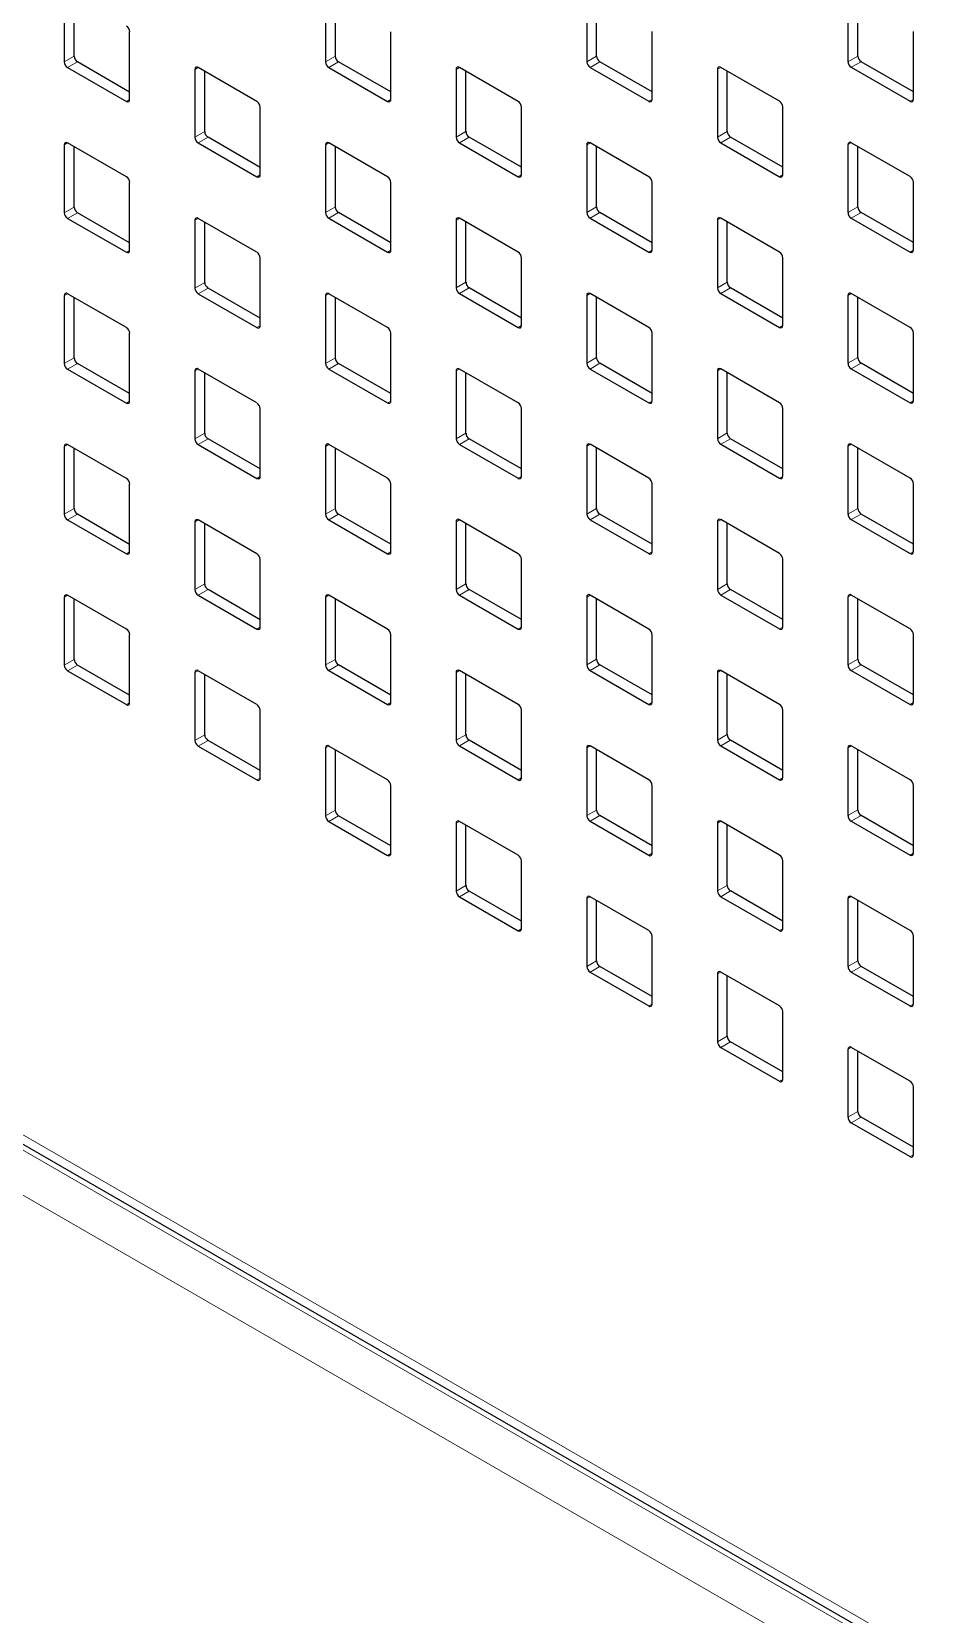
# Model space of a CAD drawing. Header units: millimetres. Extents: x -218071 to -203542, y 15363 to 51382.
# Drawn here: x -217084.6 to -217074.87, y 50834.86 to 50852 of the extents above; entities that cross this region are included whole.
import ezdxf

# ---------------------------------------------------------------- set-up
doc = ezdxf.new("R2010")
doc.units = ezdxf.units.MM
doc.header["$LTSCALE"] = 4
doc.layers.add('TPF-EQUIPEMENT', color=7, linetype='Continuous')

msp = doc.modelspace()

# ---------------------------------------------------------------- linework, layer by layer
at = {"layer": 'TPF-EQUIPEMENT', "color": 8, "linetype": 'Continuous', "lineweight": 18}
for p, q in [((-217122.15, 50861.669), (-217048.469, 50819.144)), ((-217048.161, 50818.803), (-217122.034, 50861.438)), ((-217048.469, 50818.491), (-217122.15, 50861.015)), ((-217084.143, 50851.738), (-217084.249, 50851.676)), ((-217084.107, 50851.676), (-217084.213, 50851.615)), ((-217081.314, 50851.739), (-217081.42, 50851.677)), ((-217081.279, 50851.677), (-217081.385, 50851.616)), ((-217078.486, 50851.739), (-217078.592, 50851.678)), ((-217078.451, 50851.678), (-217078.557, 50851.617)), ((-217075.657, 50851.74), (-217075.764, 50851.679)), ((-217075.622, 50851.679), (-217075.728, 50851.618)), ((-217082.799, 50851.616), (-217082.835, 50851.595)), ((-217079.971, 50851.616), (-217080.006, 50851.596)), ((-217077.142, 50851.617), (-217077.178, 50851.597)), ((-217083.542, 50851.268), (-217083.577, 50851.248)), ((-217080.713, 50851.269), (-217080.749, 50851.249)), ((-217077.885, 50851.27), (-217077.92, 50851.25)), ((-217075.056, 50851.271), (-217075.092, 50851.25)), ((-217084.213, 50850.799), (-217084.249, 50850.778)), ((-217082.729, 50850.921), (-217082.835, 50850.86)), ((-217082.693, 50850.86), (-217082.799, 50850.799)), ((-217081.385, 50850.799), (-217081.42, 50850.779)), ((-217079.9, 50850.922), (-217080.006, 50850.861)), ((-217079.865, 50850.861), (-217079.971, 50850.8)), ((-217078.557, 50850.8), (-217078.592, 50850.78)), ((-217077.072, 50850.923), (-217077.178, 50850.862)), ((-217077.036, 50850.862), (-217077.142, 50850.801)), ((-217075.728, 50850.801), (-217075.764, 50850.781)), ((-217082.128, 50850.452), (-217082.163, 50850.432)), ((-217079.299, 50850.453), (-217079.334, 50850.433)), ((-217076.471, 50850.454), (-217076.506, 50850.433)), ((-217075.657, 50850.107), (-217075.764, 50850.046)), ((-217084.143, 50850.104), (-217084.249, 50850.043)), ((-217084.107, 50850.043), (-217084.213, 50849.982)), ((-217082.799, 50849.982), (-217082.835, 50849.962)), ((-217081.314, 50850.105), (-217081.42, 50850.044)), ((-217081.279, 50850.044), (-217081.385, 50849.983)), ((-217079.971, 50849.983), (-217080.006, 50849.963)), ((-217078.486, 50850.106), (-217078.592, 50850.045)), ((-217078.451, 50850.045), (-217078.557, 50849.984)), ((-217077.142, 50849.984), (-217077.178, 50849.964)), ((-217075.622, 50850.046), (-217075.728, 50849.985)), ((-217083.542, 50849.635), (-217083.577, 50849.615)), ((-217080.713, 50849.636), (-217080.749, 50849.615)), ((-217077.885, 50849.637), (-217077.92, 50849.616)), ((-217075.056, 50849.638), (-217075.092, 50849.617)), ((-217082.729, 50849.288), (-217082.835, 50849.227)), ((-217079.9, 50849.289), (-217080.006, 50849.228)), ((-217077.072, 50849.29), (-217077.178, 50849.229)), ((-217084.213, 50849.165), (-217084.249, 50849.145)), ((-217082.693, 50849.227), (-217082.799, 50849.166)), ((-217081.385, 50849.166), (-217081.42, 50849.146)), ((-217079.865, 50849.228), (-217079.971, 50849.167)), ((-217078.557, 50849.167), (-217078.592, 50849.147)), ((-217077.036, 50849.229), (-217077.142, 50849.167)), ((-217075.728, 50849.168), (-217075.764, 50849.147)), ((-217082.128, 50848.819), (-217082.163, 50848.798)), ((-217079.299, 50848.82), (-217079.334, 50848.799)), ((-217076.471, 50848.821), (-217076.506, 50848.8)), ((-217084.143, 50848.471), (-217084.249, 50848.41)), ((-217084.107, 50848.41), (-217084.213, 50848.349)), ((-217081.314, 50848.472), (-217081.42, 50848.411)), ((-217081.279, 50848.411), (-217081.385, 50848.349)), ((-217078.486, 50848.473), (-217078.592, 50848.412)), ((-217078.451, 50848.412), (-217078.557, 50848.35)), ((-217075.657, 50848.474), (-217075.764, 50848.412)), ((-217075.622, 50848.412), (-217075.728, 50848.351)), ((-217082.799, 50848.349), (-217082.835, 50848.329)), ((-217079.971, 50848.35), (-217080.006, 50848.329)), ((-217077.142, 50848.351), (-217077.178, 50848.33)), ((-217083.542, 50848.002), (-217083.577, 50847.981)), ((-217080.713, 50848.003), (-217080.749, 50847.982)), ((-217077.885, 50848.003), (-217077.92, 50847.983)), ((-217075.056, 50848.004), (-217075.092, 50847.984)), ((-217082.729, 50847.655), (-217082.835, 50847.594)), ((-217082.693, 50847.594), (-217082.799, 50847.532)), ((-217079.9, 50847.656), (-217080.006, 50847.595)), ((-217079.865, 50847.594), (-217079.971, 50847.533)), ((-217077.072, 50847.657), (-217077.178, 50847.595)), ((-217077.036, 50847.595), (-217077.142, 50847.534)), ((-217075.728, 50847.535), (-217075.764, 50847.514)), ((-217084.213, 50847.532), (-217084.249, 50847.512)), ((-217081.385, 50847.533), (-217081.42, 50847.512)), ((-217078.557, 50847.534), (-217078.592, 50847.513)), ((-217082.128, 50847.186), (-217082.163, 50847.165)), ((-217079.299, 50847.186), (-217079.334, 50847.166)), ((-217076.471, 50847.187), (-217076.506, 50847.167)), ((-217084.143, 50846.838), (-217084.249, 50846.777)), ((-217084.107, 50846.777), (-217084.213, 50846.715)), ((-217082.799, 50846.716), (-217082.835, 50846.695)), ((-217081.314, 50846.839), (-217081.42, 50846.777)), ((-217081.279, 50846.777), (-217081.385, 50846.716)), ((-217079.971, 50846.717), (-217080.006, 50846.696)), ((-217078.486, 50846.84), (-217078.592, 50846.778)), ((-217078.451, 50846.778), (-217078.557, 50846.717)), ((-217077.142, 50846.717), (-217077.178, 50846.697)), ((-217075.657, 50846.84), (-217075.764, 50846.779)), ((-217075.622, 50846.779), (-217075.728, 50846.718)), ((-217083.542, 50846.368), (-217083.577, 50846.348)), ((-217080.713, 50846.369), (-217080.749, 50846.349)), ((-217077.885, 50846.37), (-217077.92, 50846.35)), ((-217075.056, 50846.371), (-217075.092, 50846.351)), ((-217082.729, 50846.022), (-217082.835, 50845.96)), ((-217079.9, 50846.022), (-217080.006, 50845.961)), ((-217077.072, 50846.023), (-217077.178, 50845.962)), ((-217084.213, 50845.899), (-217084.249, 50845.878)), ((-217082.693, 50845.96), (-217082.799, 50845.899)), ((-217081.385, 50845.9), (-217081.42, 50845.879)), ((-217079.865, 50845.961), (-217079.971, 50845.9)), ((-217078.557, 50845.9), (-217078.592, 50845.88)), ((-217077.036, 50845.962), (-217077.142, 50845.901)), ((-217075.728, 50845.901), (-217075.764, 50845.881)), ((-217082.128, 50845.552), (-217082.163, 50845.532)), ((-217079.299, 50845.553), (-217079.334, 50845.533)), ((-217076.471, 50845.554), (-217076.506, 50845.534)), ((-217084.143, 50845.205), (-217084.249, 50845.143)), ((-217084.107, 50845.143), (-217084.213, 50845.082)), ((-217081.314, 50845.205), (-217081.42, 50845.144)), ((-217081.279, 50845.144), (-217081.385, 50845.083)), ((-217078.486, 50845.206), (-217078.592, 50845.145)), ((-217078.451, 50845.145), (-217078.557, 50845.084)), ((-217075.657, 50845.207), (-217075.764, 50845.146)), ((-217075.622, 50845.146), (-217075.728, 50845.085)), ((-217082.799, 50845.082), (-217082.835, 50845.062)), ((-217079.971, 50845.083), (-217080.006, 50845.063)), ((-217077.142, 50845.084), (-217077.178, 50845.064)), ((-217083.542, 50844.735), (-217083.577, 50844.715)), ((-217080.713, 50844.736), (-217080.749, 50844.716)), ((-217077.885, 50844.737), (-217077.92, 50844.716)), ((-217075.056, 50844.738), (-217075.092, 50844.717)), ((-217082.729, 50844.388), (-217082.835, 50844.327)), ((-217082.693, 50844.327), (-217082.799, 50844.266)), ((-217079.9, 50844.389), (-217080.006, 50844.328)), ((-217079.865, 50844.328), (-217079.971, 50844.267)), ((-217077.072, 50844.39), (-217077.178, 50844.329)), ((-217077.036, 50844.329), (-217077.142, 50844.268)), ((-217081.385, 50844.266), (-217081.42, 50844.246)), ((-217078.557, 50844.267), (-217078.592, 50844.247)), ((-217075.728, 50844.268), (-217075.764, 50844.248)), ((-217082.128, 50843.919), (-217082.163, 50843.899)), ((-217079.299, 50843.92), (-217079.334, 50843.899)), ((-217076.471, 50843.921), (-217076.506, 50843.9)), ((-217081.314, 50843.572), (-217081.42, 50843.511)), ((-217081.279, 50843.511), (-217081.385, 50843.45)), ((-217079.971, 50843.45), (-217080.006, 50843.43)), ((-217078.486, 50843.573), (-217078.592, 50843.512)), ((-217078.451, 50843.512), (-217078.557, 50843.451)), ((-217077.142, 50843.451), (-217077.178, 50843.431)), ((-217075.657, 50843.574), (-217075.764, 50843.513)), ((-217075.622, 50843.513), (-217075.728, 50843.451)), ((-217080.713, 50843.103), (-217080.749, 50843.082)), ((-217077.885, 50843.104), (-217077.92, 50843.083)), ((-217075.056, 50843.104), (-217075.092, 50843.084)), ((-217079.9, 50842.756), (-217080.006, 50842.695)), ((-217077.072, 50842.757), (-217077.178, 50842.696)), ((-217079.865, 50842.695), (-217079.971, 50842.633)), ((-217078.557, 50842.634), (-217078.592, 50842.613)), ((-217077.036, 50842.696), (-217077.142, 50842.634)), ((-217075.728, 50842.635), (-217075.764, 50842.614)), ((-217079.299, 50842.287), (-217079.334, 50842.266)), ((-217076.471, 50842.287), (-217076.506, 50842.267)), ((-217078.486, 50841.94), (-217078.592, 50841.878)), ((-217078.451, 50841.878), (-217078.557, 50841.817)), ((-217075.657, 50841.941), (-217075.764, 50841.879)), ((-217075.622, 50841.879), (-217075.728, 50841.818)), ((-217077.142, 50841.818), (-217077.178, 50841.797)), ((-217077.885, 50841.47), (-217077.92, 50841.45)), ((-217075.056, 50841.471), (-217075.092, 50841.451)), ((-217077.072, 50841.123), (-217077.178, 50841.062)), ((-217077.036, 50841.062), (-217077.142, 50841.001)), ((-217075.728, 50841.001), (-217075.764, 50840.981)), ((-217076.471, 50840.654), (-217076.506, 50840.634)), ((-217075.657, 50840.307), (-217075.764, 50840.246)), ((-217075.622, 50840.246), (-217075.728, 50840.185)), ((-217075.056, 50839.838), (-217075.092, 50839.818))]:
    msp.add_line(p, q, dxfattribs=at)
at = {"layer": 'TPF-EQUIPEMENT', "color": 7, "linetype": 'Continuous', "lineweight": 25}
for p, q in [((-217122.136, 50861.559), (-217048.46, 50819.037)), ((-217084.249, 50852.411), (-217084.249, 50851.676)), ((-217084.143, 50851.738), (-217084.143, 50852.391)), ((-217081.42, 50852.412), (-217081.42, 50851.677)), ((-217081.314, 50851.739), (-217081.314, 50852.392)), ((-217078.592, 50852.413), (-217078.592, 50851.678)), ((-217078.486, 50851.739), (-217078.486, 50852.393)), ((-217075.764, 50852.414), (-217075.764, 50851.679)), ((-217075.657, 50851.74), (-217075.657, 50852.394)), ((-217083.542, 50851.268), (-217083.542, 50852.003)), ((-217080.713, 50851.269), (-217080.713, 50852.004)), ((-217077.885, 50851.27), (-217077.885, 50852.005)), ((-217075.056, 50851.271), (-217075.056, 50852.006)), ((-217083.542, 50851.35), (-217084.107, 50851.676)), ((-217080.713, 50851.351), (-217081.279, 50851.677)), ((-217077.885, 50851.352), (-217078.451, 50851.678)), ((-217075.056, 50851.353), (-217075.622, 50851.679)), ((-217084.213, 50851.615), (-217083.577, 50851.248)), ((-217082.835, 50851.595), (-217082.835, 50850.86)), ((-217082.163, 50851.248), (-217082.799, 50851.616)), ((-217082.729, 50850.921), (-217082.729, 50851.575)), ((-217081.385, 50851.616), (-217080.749, 50851.249)), ((-217080.006, 50851.596), (-217080.006, 50850.861)), ((-217079.334, 50851.249), (-217079.971, 50851.616)), ((-217079.9, 50850.922), (-217079.9, 50851.576)), ((-217078.557, 50851.617), (-217077.92, 50851.25)), ((-217077.178, 50851.597), (-217077.178, 50850.862)), ((-217076.506, 50851.25), (-217077.142, 50851.617)), ((-217077.072, 50850.923), (-217077.072, 50851.577)), ((-217075.728, 50851.618), (-217075.092, 50851.25)), ((-217082.128, 50850.452), (-217082.128, 50851.187)), ((-217079.299, 50850.453), (-217079.299, 50851.188)), ((-217076.471, 50850.454), (-217076.471, 50851.189)), ((-217083.577, 50850.431), (-217084.213, 50850.799)), ((-217082.799, 50850.799), (-217082.163, 50850.432)), ((-217082.128, 50850.534), (-217082.693, 50850.86)), ((-217080.749, 50850.432), (-217081.385, 50850.799)), ((-217079.971, 50850.8), (-217079.334, 50850.433)), ((-217079.299, 50850.535), (-217079.865, 50850.861)), ((-217077.92, 50850.433), (-217078.557, 50850.8)), ((-217077.142, 50850.801), (-217076.506, 50850.433)), ((-217076.471, 50850.535), (-217077.036, 50850.862)), ((-217075.092, 50850.434), (-217075.728, 50850.801)), ((-217084.249, 50850.778), (-217084.249, 50850.043)), ((-217084.143, 50850.104), (-217084.143, 50850.758)), ((-217081.42, 50850.779), (-217081.42, 50850.044)), ((-217081.314, 50850.105), (-217081.314, 50850.759)), ((-217078.592, 50850.78), (-217078.592, 50850.045)), ((-217078.486, 50850.106), (-217078.486, 50850.759)), ((-217075.764, 50850.781), (-217075.764, 50850.046)), ((-217075.657, 50850.107), (-217075.657, 50850.76)), ((-217083.542, 50849.635), (-217083.542, 50850.37)), ((-217080.713, 50849.636), (-217080.713, 50850.371)), ((-217077.885, 50849.637), (-217077.885, 50850.372)), ((-217075.056, 50849.638), (-217075.056, 50850.373)), ((-217084.213, 50849.982), (-217083.577, 50849.615)), ((-217083.542, 50849.717), (-217084.107, 50850.043)), ((-217082.835, 50849.962), (-217082.835, 50849.227)), ((-217082.163, 50849.615), (-217082.799, 50849.982)), ((-217082.729, 50849.288), (-217082.729, 50849.942)), ((-217081.385, 50849.983), (-217080.749, 50849.615)), ((-217080.713, 50849.718), (-217081.279, 50850.044)), ((-217080.006, 50849.963), (-217080.006, 50849.228)), ((-217079.334, 50849.616), (-217079.971, 50849.983)), ((-217079.9, 50849.289), (-217079.9, 50849.942)), ((-217078.557, 50849.984), (-217077.92, 50849.616)), ((-217077.885, 50849.718), (-217078.451, 50850.045)), ((-217077.178, 50849.964), (-217077.178, 50849.229)), ((-217076.506, 50849.617), (-217077.142, 50849.984)), ((-217077.072, 50849.29), (-217077.072, 50849.943)), ((-217075.728, 50849.985), (-217075.092, 50849.617)), ((-217075.056, 50849.719), (-217075.622, 50850.046)), ((-217082.128, 50848.819), (-217082.128, 50849.554)), ((-217079.299, 50848.82), (-217079.299, 50849.555)), ((-217076.471, 50848.821), (-217076.471, 50849.556)), ((-217084.249, 50849.145), (-217084.249, 50848.41)), ((-217083.577, 50848.798), (-217084.213, 50849.165)), ((-217084.143, 50848.471), (-217084.143, 50849.124)), ((-217082.799, 50849.166), (-217082.163, 50848.798)), ((-217082.128, 50848.9), (-217082.693, 50849.227)), ((-217081.42, 50849.146), (-217081.42, 50848.411)), ((-217080.749, 50848.799), (-217081.385, 50849.166)), ((-217081.314, 50848.472), (-217081.314, 50849.125)), ((-217079.971, 50849.167), (-217079.334, 50848.799)), ((-217079.299, 50848.901), (-217079.865, 50849.228)), ((-217078.592, 50849.147), (-217078.592, 50848.412)), ((-217077.92, 50848.8), (-217078.557, 50849.167)), ((-217078.486, 50848.473), (-217078.486, 50849.126)), ((-217077.142, 50849.167), (-217076.506, 50848.8)), ((-217076.471, 50848.902), (-217077.036, 50849.229)), ((-217075.764, 50849.147), (-217075.764, 50848.412)), ((-217075.092, 50848.801), (-217075.728, 50849.168)), ((-217075.657, 50848.474), (-217075.657, 50849.127)), ((-217083.542, 50848.002), (-217083.542, 50848.737)), ((-217080.713, 50848.003), (-217080.713, 50848.738)), ((-217077.885, 50848.003), (-217077.885, 50848.738)), ((-217075.056, 50848.004), (-217075.056, 50848.739)), ((-217083.542, 50848.083), (-217084.107, 50848.41)), ((-217080.713, 50848.084), (-217081.279, 50848.411)), ((-217077.885, 50848.085), (-217078.451, 50848.412)), ((-217075.056, 50848.086), (-217075.622, 50848.412)), ((-217084.213, 50848.349), (-217083.577, 50847.981)), ((-217082.835, 50848.329), (-217082.835, 50847.594)), ((-217082.163, 50847.982), (-217082.799, 50848.349)), ((-217082.729, 50847.655), (-217082.729, 50848.308)), ((-217081.385, 50848.349), (-217080.749, 50847.982)), ((-217080.006, 50848.329), (-217080.006, 50847.595)), ((-217079.334, 50847.983), (-217079.971, 50848.35)), ((-217079.9, 50847.656), (-217079.9, 50848.309)), ((-217078.557, 50848.35), (-217077.92, 50847.983)), ((-217077.178, 50848.33), (-217077.178, 50847.595)), ((-217076.506, 50847.983), (-217077.142, 50848.351)), ((-217077.072, 50847.657), (-217077.072, 50848.31)), ((-217075.728, 50848.351), (-217075.092, 50847.984)), ((-217082.128, 50847.186), (-217082.128, 50847.921)), ((-217079.299, 50847.186), (-217079.299, 50847.921)), ((-217076.471, 50847.187), (-217076.471, 50847.922)), ((-217082.128, 50847.267), (-217082.693, 50847.594)), ((-217079.299, 50847.268), (-217079.865, 50847.594)), ((-217076.471, 50847.269), (-217077.036, 50847.595)), ((-217075.092, 50847.167), (-217075.728, 50847.535)), ((-217084.249, 50847.512), (-217084.249, 50846.777)), ((-217083.577, 50847.165), (-217084.213, 50847.532)), ((-217084.143, 50846.838), (-217084.143, 50847.491)), ((-217082.799, 50847.532), (-217082.163, 50847.165)), ((-217081.42, 50847.512), (-217081.42, 50846.777)), ((-217080.749, 50847.166), (-217081.385, 50847.533)), ((-217081.314, 50846.839), (-217081.314, 50847.492)), ((-217079.971, 50847.533), (-217079.334, 50847.166)), ((-217078.592, 50847.513), (-217078.592, 50846.778)), ((-217077.92, 50847.166), (-217078.557, 50847.534)), ((-217078.486, 50846.84), (-217078.486, 50847.493)), ((-217077.142, 50847.534), (-217076.506, 50847.167)), ((-217075.764, 50847.514), (-217075.764, 50846.779)), ((-217075.657, 50846.84), (-217075.657, 50847.494)), ((-217083.542, 50846.368), (-217083.542, 50847.103)), ((-217080.713, 50846.369), (-217080.713, 50847.104)), ((-217077.885, 50846.37), (-217077.885, 50847.105)), ((-217075.056, 50846.371), (-217075.056, 50847.106)), ((-217084.213, 50846.715), (-217083.577, 50846.348)), ((-217083.542, 50846.45), (-217084.107, 50846.777)), ((-217082.835, 50846.695), (-217082.835, 50845.96)), ((-217082.163, 50846.348), (-217082.799, 50846.716)), ((-217081.385, 50846.716), (-217080.749, 50846.349)), ((-217080.713, 50846.451), (-217081.279, 50846.777)), ((-217080.006, 50846.696), (-217080.006, 50845.961)), ((-217079.334, 50846.349), (-217079.971, 50846.717)), ((-217078.557, 50846.717), (-217077.92, 50846.35)), ((-217077.885, 50846.452), (-217078.451, 50846.778)), ((-217077.178, 50846.697), (-217077.178, 50845.962)), ((-217076.506, 50846.35), (-217077.142, 50846.718)), ((-217075.728, 50846.718), (-217075.092, 50846.351)), ((-217075.056, 50846.453), (-217075.622, 50846.779)), ((-217082.729, 50846.022), (-217082.729, 50846.675)), ((-217079.9, 50846.022), (-217079.9, 50846.676)), ((-217077.072, 50846.023), (-217077.072, 50846.677)), ((-217082.128, 50845.552), (-217082.128, 50846.287)), ((-217079.299, 50845.553), (-217079.299, 50846.288)), ((-217076.471, 50845.554), (-217076.471, 50846.289)), ((-217084.249, 50845.878), (-217084.249, 50845.143)), ((-217083.577, 50845.531), (-217084.213, 50845.899)), ((-217084.143, 50845.205), (-217084.143, 50845.858)), ((-217082.799, 50845.899), (-217082.163, 50845.532)), ((-217082.128, 50845.634), (-217082.693, 50845.96)), ((-217081.42, 50845.879), (-217081.42, 50845.144)), ((-217080.749, 50845.532), (-217081.385, 50845.9)), ((-217081.314, 50845.205), (-217081.314, 50845.859)), ((-217079.971, 50845.9), (-217079.334, 50845.533)), ((-217079.299, 50845.635), (-217079.865, 50845.961)), ((-217078.592, 50845.88), (-217078.592, 50845.145)), ((-217077.92, 50845.533), (-217078.557, 50845.9)), ((-217078.486, 50845.206), (-217078.486, 50845.86)), ((-217077.142, 50845.901), (-217076.506, 50845.534)), ((-217076.471, 50845.636), (-217077.036, 50845.962)), ((-217075.764, 50845.881), (-217075.764, 50845.146)), ((-217075.092, 50845.534), (-217075.728, 50845.901)), ((-217075.657, 50845.207), (-217075.657, 50845.86)), ((-217083.542, 50844.735), (-217083.542, 50845.47)), ((-217080.713, 50844.736), (-217080.713, 50845.471)), ((-217077.885, 50844.737), (-217077.885, 50845.472)), ((-217075.056, 50844.738), (-217075.056, 50845.473)), ((-217083.542, 50844.817), (-217084.107, 50845.143)), ((-217080.713, 50844.818), (-217081.279, 50845.144)), ((-217077.885, 50844.819), (-217078.451, 50845.145)), ((-217075.056, 50844.819), (-217075.622, 50845.146)), ((-217084.213, 50845.082), (-217083.577, 50844.715)), ((-217082.835, 50845.062), (-217082.835, 50844.327)), ((-217082.163, 50844.715), (-217082.799, 50845.082)), ((-217082.729, 50844.388), (-217082.729, 50845.042)), ((-217081.385, 50845.083), (-217080.749, 50844.716)), ((-217080.006, 50845.063), (-217080.006, 50844.328)), ((-217079.334, 50844.716), (-217079.971, 50845.083)), ((-217079.9, 50844.389), (-217079.9, 50845.043)), ((-217078.557, 50845.084), (-217077.92, 50844.716)), ((-217077.178, 50845.064), (-217077.178, 50844.329)), ((-217076.506, 50844.717), (-217077.142, 50845.084)), ((-217077.072, 50844.39), (-217077.072, 50845.043)), ((-217075.728, 50845.085), (-217075.092, 50844.717)), ((-217082.128, 50843.919), (-217082.128, 50844.654)), ((-217079.299, 50843.92), (-217079.299, 50844.655)), ((-217076.471, 50843.921), (-217076.471, 50844.656)), ((-217082.128, 50844.001), (-217082.693, 50844.327)), ((-217079.299, 50844.001), (-217079.865, 50844.328)), ((-217076.471, 50844.002), (-217077.036, 50844.329)), ((-217082.799, 50844.266), (-217082.163, 50843.899)), ((-217081.42, 50844.246), (-217081.42, 50843.511)), ((-217080.749, 50843.899), (-217081.385, 50844.266)), ((-217081.314, 50843.572), (-217081.314, 50844.225)), ((-217079.971, 50844.267), (-217079.334, 50843.899)), ((-217078.592, 50844.247), (-217078.592, 50843.512)), ((-217077.92, 50843.9), (-217078.557, 50844.267)), ((-217078.486, 50843.573), (-217078.486, 50844.226)), ((-217077.142, 50844.268), (-217076.506, 50843.9)), ((-217075.764, 50844.248), (-217075.764, 50843.513)), ((-217075.092, 50843.901), (-217075.728, 50844.268)), ((-217075.657, 50843.574), (-217075.657, 50844.227)), ((-217080.713, 50843.103), (-217080.713, 50843.838)), ((-217077.885, 50843.104), (-217077.885, 50843.839)), ((-217075.056, 50843.105), (-217075.056, 50843.839)), ((-217081.385, 50843.45), (-217080.749, 50843.082)), ((-217080.713, 50843.184), (-217081.279, 50843.511)), ((-217080.006, 50843.43), (-217080.006, 50842.695)), ((-217079.334, 50843.083), (-217079.971, 50843.45)), ((-217078.557, 50843.451), (-217077.92, 50843.083)), ((-217077.885, 50843.185), (-217078.451, 50843.512)), ((-217077.178, 50843.431), (-217077.178, 50842.696)), ((-217076.506, 50843.084), (-217077.142, 50843.451)), ((-217075.728, 50843.451), (-217075.092, 50843.084)), ((-217075.056, 50843.186), (-217075.622, 50843.513)), ((-217079.9, 50842.756), (-217079.9, 50843.409)), ((-217077.072, 50842.757), (-217077.072, 50843.41)), ((-217079.299, 50842.287), (-217079.299, 50843.022)), ((-217076.471, 50842.287), (-217076.471, 50843.022)), ((-217079.971, 50842.633), (-217079.334, 50842.266)), ((-217079.299, 50842.368), (-217079.865, 50842.695)), ((-217078.592, 50842.613), (-217078.592, 50841.878)), ((-217077.92, 50842.267), (-217078.557, 50842.634)), ((-217078.486, 50841.94), (-217078.486, 50842.593)), ((-217077.142, 50842.634), (-217076.506, 50842.267)), ((-217076.471, 50842.369), (-217077.036, 50842.696)), ((-217075.764, 50842.614), (-217075.764, 50841.879)), ((-217075.092, 50842.267), (-217075.728, 50842.635)), ((-217075.657, 50841.941), (-217075.657, 50842.594)), ((-217077.885, 50841.47), (-217077.885, 50842.205)), ((-217075.056, 50841.471), (-217075.056, 50842.206)), ((-217077.885, 50841.552), (-217078.451, 50841.878)), ((-217075.056, 50841.553), (-217075.622, 50841.879)), ((-217078.557, 50841.817), (-217077.92, 50841.45)), ((-217077.178, 50841.797), (-217077.178, 50841.062)), ((-217076.506, 50841.45), (-217077.142, 50841.818)), ((-217077.072, 50841.123), (-217077.072, 50841.777)), ((-217075.728, 50841.818), (-217075.092, 50841.451)), ((-217076.471, 50840.654), (-217076.471, 50841.389)), ((-217076.471, 50840.736), (-217077.036, 50841.062)), ((-217077.142, 50841.001), (-217076.506, 50840.634)), ((-217075.764, 50840.981), (-217075.764, 50840.246)), ((-217075.092, 50840.634), (-217075.728, 50841.001)), ((-217075.657, 50840.307), (-217075.657, 50840.961)), ((-217075.056, 50839.838), (-217075.056, 50840.573)), ((-217075.728, 50840.185), (-217075.092, 50839.818)), ((-217075.056, 50839.92), (-217075.622, 50840.246))]:
    msp.add_line(p, q, dxfattribs=at)
for centre, radius, start, end in [((-217083.618, 50852), 0.0768, 2.6023, 57.3977), ((-217084.172, 50851.68), 0.0768, 182.6023, 237.3977), ((-217084.066, 50851.741), 0.0768, 182.6023, 237.3977), ((-217081.344, 50851.681), 0.0768, 182.6023, 237.3977), ((-217081.238, 50851.742), 0.0768, 182.6023, 237.3977), ((-217078.515, 50851.682), 0.0768, 182.6023, 237.3977), ((-217078.409, 50851.743), 0.0768, 182.6023, 237.3977), ((-217075.687, 50851.683), 0.0768, 182.6023, 237.3977), ((-217075.581, 50851.744), 0.0768, 182.6023, 237.3977), ((-217082.813, 50851.599), 0.0218, 50.815, 189.2203), ((-217079.985, 50851.6), 0.0218, 50.815, 189.2203), ((-217077.156, 50851.6), 0.0218, 50.815, 189.2203), ((-217083.563, 50851.265), 0.0218, 230.815, 9.2203), ((-217082.204, 50851.184), 0.0768, 2.6023, 57.3977), ((-217080.735, 50851.266), 0.0218, 230.815, 9.2203), ((-217079.376, 50851.184), 0.0768, 2.6023, 57.3977), ((-217077.906, 50851.267), 0.0218, 230.815, 9.2203), ((-217076.547, 50851.185), 0.0768, 2.6023, 57.3977), ((-217075.078, 50851.267), 0.0218, 230.815, 9.2203), ((-217084.227, 50850.782), 0.0218, 50.815, 189.2203), ((-217082.758, 50850.864), 0.0768, 182.6023, 237.3977), ((-217082.652, 50850.925), 0.0768, 182.6023, 237.3977), ((-217081.399, 50850.782), 0.0218, 50.815, 189.2203), ((-217079.929, 50850.865), 0.0768, 182.6023, 237.3977), ((-217079.823, 50850.926), 0.0768, 182.6023, 237.3977), ((-217078.57, 50850.783), 0.0218, 50.815, 189.2203), ((-217077.101, 50850.865), 0.0768, 182.6023, 237.3977), ((-217076.995, 50850.927), 0.0768, 182.6023, 237.3977), ((-217075.742, 50850.784), 0.0218, 50.815, 189.2203), ((-217082.149, 50850.449), 0.0218, 230.815, 9.2203), ((-217079.321, 50850.449), 0.0218, 230.815, 9.2203), ((-217076.492, 50850.45), 0.0218, 230.815, 9.2203), ((-217083.618, 50850.367), 0.0768, 2.6023, 57.3977), ((-217080.79, 50850.367), 0.0768, 2.6023, 57.3977), ((-217077.962, 50850.368), 0.0768, 2.6023, 57.3977), ((-217075.133, 50850.369), 0.0768, 2.6023, 57.3977), ((-217075.581, 50850.11), 0.0768, 182.6023, 237.3977), ((-217084.172, 50850.047), 0.0768, 182.6023, 237.3977), ((-217084.066, 50850.108), 0.0768, 182.6023, 237.3977), ((-217082.813, 50849.965), 0.0218, 50.815, 189.2203), ((-217081.344, 50850.047), 0.0768, 182.6023, 237.3977), ((-217081.238, 50850.109), 0.0768, 182.6023, 237.3977), ((-217079.985, 50849.966), 0.0218, 50.815, 189.2203), ((-217078.515, 50850.048), 0.0768, 182.6023, 237.3977), ((-217078.409, 50850.11), 0.0768, 182.6023, 237.3977), ((-217077.156, 50849.967), 0.0218, 50.815, 189.2203), ((-217075.687, 50850.049), 0.0768, 182.6023, 237.3977), ((-217083.563, 50849.632), 0.0218, 230.815, 9.2203), ((-217082.204, 50849.55), 0.0768, 2.6023, 57.3977), ((-217080.735, 50849.632), 0.0218, 230.815, 9.2203), ((-217079.376, 50849.551), 0.0768, 2.6023, 57.3977), ((-217077.906, 50849.633), 0.0218, 230.815, 9.2203), ((-217076.547, 50849.552), 0.0768, 2.6023, 57.3977), ((-217075.078, 50849.634), 0.0218, 230.815, 9.2203), ((-217082.652, 50849.292), 0.0768, 182.6023, 237.3977), ((-217079.823, 50849.293), 0.0768, 182.6023, 237.3977), ((-217076.995, 50849.293), 0.0768, 182.6023, 237.3977), ((-217084.227, 50849.148), 0.0218, 50.815, 189.2203), ((-217082.758, 50849.23), 0.0768, 182.6023, 237.3977), ((-217081.399, 50849.149), 0.0218, 50.815, 189.2203), ((-217079.929, 50849.231), 0.0768, 182.6023, 237.3977), ((-217078.57, 50849.15), 0.0218, 50.815, 189.2203), ((-217077.101, 50849.232), 0.0768, 182.6023, 237.3977), ((-217075.742, 50849.151), 0.0218, 50.815, 189.2203), ((-217083.618, 50848.733), 0.0768, 2.6023, 57.3977), ((-217082.149, 50848.815), 0.0218, 230.815, 9.2203), ((-217080.79, 50848.734), 0.0768, 2.6023, 57.3977), ((-217079.321, 50848.816), 0.0218, 230.815, 9.2203), ((-217077.962, 50848.735), 0.0768, 2.6023, 57.3977), ((-217076.492, 50848.817), 0.0218, 230.815, 9.2203), ((-217075.133, 50848.736), 0.0768, 2.6023, 57.3977), ((-217084.172, 50848.413), 0.0768, 182.6023, 237.3977), ((-217084.066, 50848.475), 0.0768, 182.6023, 237.3977), ((-217081.344, 50848.414), 0.0768, 182.6023, 237.3977), ((-217081.238, 50848.475), 0.0768, 182.6023, 237.3977), ((-217078.515, 50848.415), 0.0768, 182.6023, 237.3977), ((-217078.409, 50848.476), 0.0768, 182.6023, 237.3977), ((-217075.687, 50848.416), 0.0768, 182.6023, 237.3977), ((-217075.581, 50848.477), 0.0768, 182.6023, 237.3977), ((-217082.813, 50848.332), 0.0218, 50.815, 189.2203), ((-217079.985, 50848.333), 0.0218, 50.815, 189.2203), ((-217077.156, 50848.334), 0.0218, 50.815, 189.2203), ((-217083.563, 50847.998), 0.0218, 230.815, 9.2203), ((-217082.204, 50847.917), 0.0768, 2.6023, 57.3977), ((-217080.735, 50847.999), 0.0218, 230.815, 9.2203), ((-217079.376, 50847.918), 0.0768, 2.6023, 57.3977), ((-217077.906, 50848), 0.0218, 230.815, 9.2203), ((-217076.547, 50847.919), 0.0768, 2.6023, 57.3977), ((-217075.078, 50848.001), 0.0218, 230.815, 9.2203), ((-217084.227, 50847.515), 0.0218, 50.815, 189.2203), ((-217082.758, 50847.597), 0.0768, 182.6023, 237.3977), ((-217082.652, 50847.658), 0.0768, 182.6023, 237.3977), ((-217081.399, 50847.516), 0.0218, 50.815, 189.2203), ((-217079.929, 50847.598), 0.0768, 182.6023, 237.3977), ((-217079.823, 50847.659), 0.0768, 182.6023, 237.3977), ((-217078.57, 50847.517), 0.0218, 50.815, 189.2203), ((-217077.101, 50847.599), 0.0768, 182.6023, 237.3977), ((-217076.995, 50847.66), 0.0768, 182.6023, 237.3977), ((-217075.742, 50847.518), 0.0218, 50.815, 189.2203), ((-217083.618, 50847.1), 0.0768, 2.6023, 57.3977), ((-217082.149, 50847.182), 0.0218, 230.815, 9.2203), ((-217080.79, 50847.101), 0.0768, 2.6023, 57.3977), ((-217079.321, 50847.183), 0.0218, 230.815, 9.2203), ((-217077.962, 50847.102), 0.0768, 2.6023, 57.3977), ((-217076.492, 50847.184), 0.0218, 230.815, 9.2203), ((-217075.133, 50847.103), 0.0768, 2.6023, 57.3977), ((-217084.172, 50846.78), 0.0768, 182.6023, 237.3977), ((-217084.066, 50846.841), 0.0768, 182.6023, 237.3977), ((-217082.813, 50846.699), 0.0218, 50.815, 189.2203), ((-217081.344, 50846.781), 0.0768, 182.6023, 237.3977), ((-217081.238, 50846.842), 0.0768, 182.6023, 237.3977), ((-217079.985, 50846.7), 0.0218, 50.815, 189.2203), ((-217078.515, 50846.782), 0.0768, 182.6023, 237.3977), ((-217078.409, 50846.843), 0.0768, 182.6023, 237.3977), ((-217077.156, 50846.701), 0.0218, 50.815, 189.2203), ((-217075.687, 50846.783), 0.0768, 182.6023, 237.3977), ((-217075.581, 50846.844), 0.0768, 182.6023, 237.3977), ((-217083.563, 50846.365), 0.0218, 230.815, 9.2203), ((-217082.204, 50846.284), 0.0768, 2.6023, 57.3977), ((-217080.735, 50846.366), 0.0218, 230.815, 9.2203), ((-217079.376, 50846.285), 0.0768, 2.6023, 57.3977), ((-217077.906, 50846.367), 0.0218, 230.815, 9.2203), ((-217076.547, 50846.285), 0.0768, 2.6023, 57.3977), ((-217075.078, 50846.368), 0.0218, 230.815, 9.2203), ((-217082.652, 50846.025), 0.0768, 182.6023, 237.3977), ((-217079.823, 50846.026), 0.0768, 182.6023, 237.3977), ((-217076.995, 50846.027), 0.0768, 182.6023, 237.3977), ((-217084.227, 50845.882), 0.0218, 50.815, 189.2203), ((-217082.758, 50845.964), 0.0768, 182.6023, 237.3977), ((-217081.399, 50845.883), 0.0218, 50.815, 189.2203), ((-217079.929, 50845.965), 0.0768, 182.6023, 237.3977), ((-217078.57, 50845.884), 0.0218, 50.815, 189.2203), ((-217077.101, 50845.966), 0.0768, 182.6023, 237.3977), ((-217075.742, 50845.884), 0.0218, 50.815, 189.2203), ((-217083.618, 50845.467), 0.0768, 2.6023, 57.3977), ((-217082.149, 50845.549), 0.0218, 230.815, 9.2203), ((-217080.79, 50845.468), 0.0768, 2.6023, 57.3977), ((-217079.321, 50845.55), 0.0218, 230.815, 9.2203), ((-217077.962, 50845.468), 0.0768, 2.6023, 57.3977), ((-217076.492, 50845.55), 0.0218, 230.815, 9.2203), ((-217075.133, 50845.469), 0.0768, 2.6023, 57.3977), ((-217084.172, 50845.147), 0.0768, 182.6023, 237.3977), ((-217084.066, 50845.208), 0.0768, 182.6023, 237.3977), ((-217081.344, 50845.148), 0.0768, 182.6023, 237.3977), ((-217081.238, 50845.209), 0.0768, 182.6023, 237.3977), ((-217078.515, 50845.149), 0.0768, 182.6023, 237.3977), ((-217078.409, 50845.21), 0.0768, 182.6023, 237.3977), ((-217075.687, 50845.149), 0.0768, 182.6023, 237.3977), ((-217075.581, 50845.211), 0.0768, 182.6023, 237.3977), ((-217082.813, 50845.066), 0.0218, 50.815, 189.2203), ((-217079.985, 50845.066), 0.0218, 50.815, 189.2203), ((-217077.156, 50845.067), 0.0218, 50.815, 189.2203), ((-217083.563, 50844.732), 0.0218, 230.815, 9.2203), ((-217082.204, 50844.65), 0.0768, 2.6023, 57.3977), ((-217080.735, 50844.733), 0.0218, 230.815, 9.2203), ((-217079.376, 50844.651), 0.0768, 2.6023, 57.3977), ((-217077.906, 50844.733), 0.0218, 230.815, 9.2203), ((-217076.547, 50844.652), 0.0768, 2.6023, 57.3977), ((-217075.078, 50844.734), 0.0218, 230.815, 9.2203), ((-217082.758, 50844.331), 0.0768, 182.6023, 237.3977), ((-217082.652, 50844.392), 0.0768, 182.6023, 237.3977), ((-217079.929, 50844.331), 0.0768, 182.6023, 237.3977), ((-217079.823, 50844.393), 0.0768, 182.6023, 237.3977), ((-217077.101, 50844.332), 0.0768, 182.6023, 237.3977), ((-217076.995, 50844.394), 0.0768, 182.6023, 237.3977), ((-217081.399, 50844.249), 0.0218, 50.815, 189.2203), ((-217078.57, 50844.25), 0.0218, 50.815, 189.2203), ((-217075.742, 50844.251), 0.0218, 50.815, 189.2203), ((-217082.149, 50843.915), 0.0218, 230.815, 9.2203), ((-217080.79, 50843.834), 0.0768, 2.6023, 57.3977), ((-217079.321, 50843.916), 0.0218, 230.815, 9.2203), ((-217077.962, 50843.835), 0.0768, 2.6023, 57.3977), ((-217076.492, 50843.917), 0.0218, 230.815, 9.2203), ((-217075.133, 50843.836), 0.0768, 2.6023, 57.3977), ((-217081.344, 50843.514), 0.0768, 182.6023, 237.3977), ((-217081.238, 50843.576), 0.0768, 182.6023, 237.3977), ((-217079.985, 50843.433), 0.0218, 50.815, 189.2203), ((-217078.515, 50843.515), 0.0768, 182.6023, 237.3977), ((-217078.409, 50843.576), 0.0768, 182.6023, 237.3977), ((-217077.156, 50843.434), 0.0218, 50.815, 189.2203), ((-217075.687, 50843.516), 0.0768, 182.6023, 237.3977), ((-217075.581, 50843.577), 0.0768, 182.6023, 237.3977), ((-217080.735, 50843.099), 0.0218, 230.815, 9.2203), ((-217079.376, 50843.018), 0.0768, 2.6023, 57.3977), ((-217077.906, 50843.1), 0.0218, 230.815, 9.2203), ((-217076.547, 50843.019), 0.0768, 2.6023, 57.3977), ((-217075.078, 50843.101), 0.0218, 230.815, 9.2203), ((-217079.823, 50842.759), 0.0768, 182.6023, 237.3977), ((-217076.995, 50842.76), 0.0768, 182.6023, 237.3977), ((-217079.929, 50842.698), 0.0768, 182.6023, 237.3977), ((-217078.57, 50842.617), 0.0218, 50.815, 189.2203), ((-217077.101, 50842.699), 0.0768, 182.6023, 237.3977), ((-217075.742, 50842.618), 0.0218, 50.815, 189.2203), ((-217079.321, 50842.283), 0.0218, 230.815, 9.2203), ((-217077.962, 50842.202), 0.0768, 2.6023, 57.3977), ((-217076.492, 50842.284), 0.0218, 230.815, 9.2203), ((-217075.133, 50842.203), 0.0768, 2.6023, 57.3977), ((-217078.515, 50841.882), 0.0768, 182.6023, 237.3977), ((-217078.409, 50841.943), 0.0768, 182.6023, 237.3977), ((-217075.687, 50841.883), 0.0768, 182.6023, 237.3977), ((-217075.581, 50841.944), 0.0768, 182.6023, 237.3977), ((-217077.156, 50841.801), 0.0218, 50.815, 189.2203), ((-217077.906, 50841.467), 0.0218, 230.815, 9.2203), ((-217076.547, 50841.386), 0.0768, 2.6023, 57.3977), ((-217075.078, 50841.468), 0.0218, 230.815, 9.2203), ((-217077.101, 50841.066), 0.0768, 182.6023, 237.3977), ((-217076.995, 50841.127), 0.0768, 182.6023, 237.3977), ((-217075.742, 50840.985), 0.0218, 50.815, 189.2203), ((-217076.492, 50840.651), 0.0218, 230.815, 9.2203), ((-217075.133, 50840.569), 0.0768, 2.6023, 57.3977), ((-217075.687, 50840.25), 0.0768, 182.6023, 237.3977), ((-217075.581, 50840.311), 0.0768, 182.6023, 237.3977), ((-217075.078, 50839.834), 0.0218, 230.815, 9.2203)]:
    msp.add_arc(centre, radius, start, end, dxfattribs=at)

doc.saveas('drawing.dxf')
